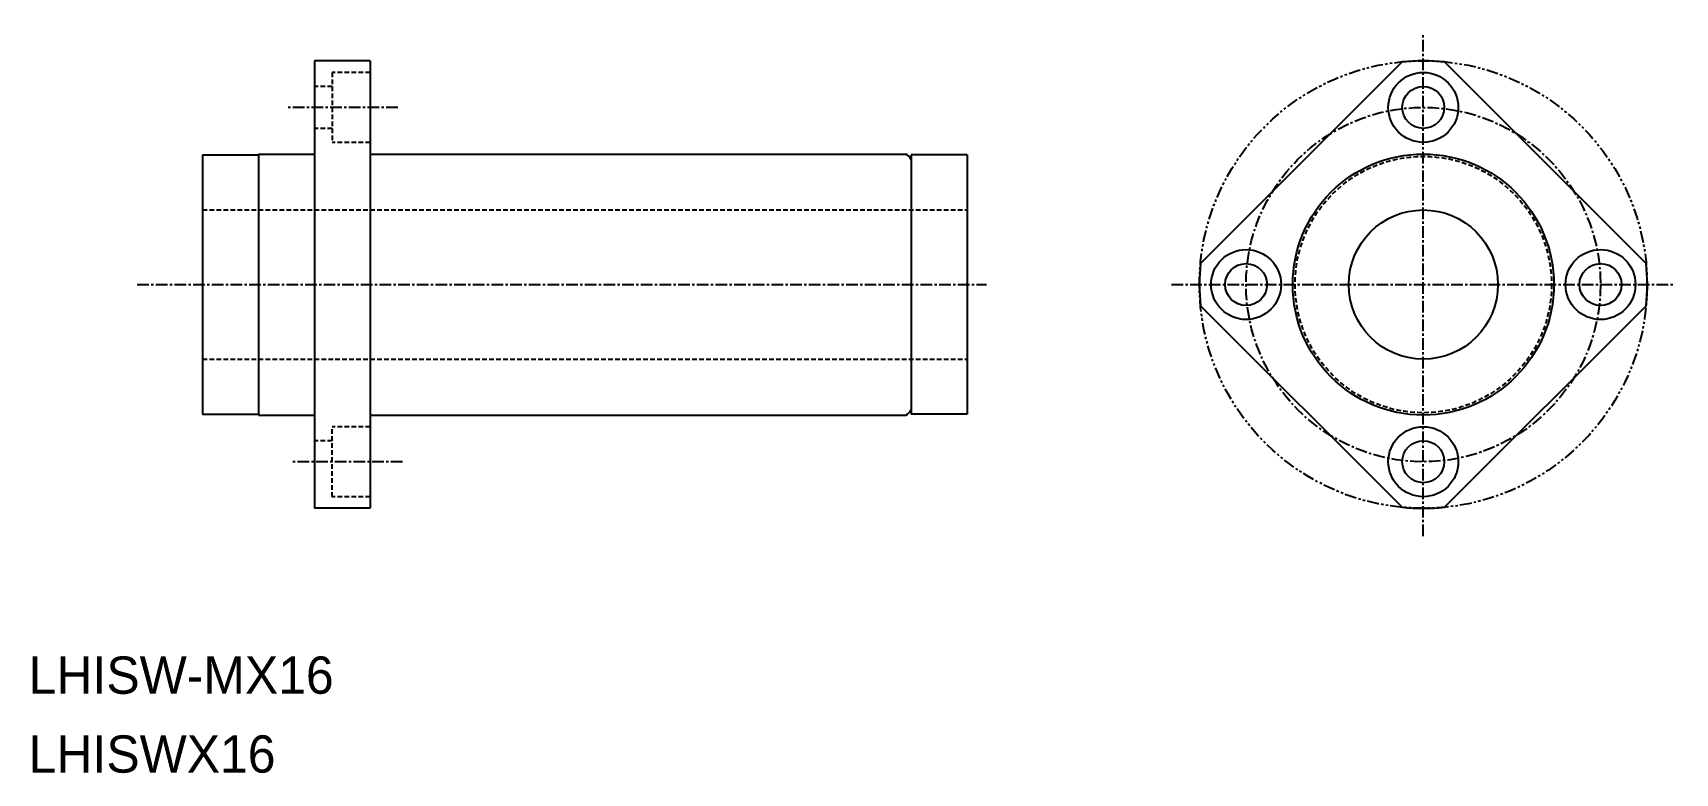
# Model space of a CAD drawing. Extents: x 211 to 387, y 119 to 198.
import ezdxf

# ---------------------------------------------------------------- set-up
doc = ezdxf.new("R2010")
doc.units = 0
for name, pattern in [('CENTER', [2, 1.25, -0.25, 0.25, -0.25]), ('DASHED', [0.75, 0.5, -0.25]), ('PHANTOM', [2.5, 1.25, -0.25, 0.25, -0.25, 0.25, -0.25])]:
    doc.linetypes.add(name, pattern=pattern)
doc.layers.get('0').update_dxf_attribs({"linetype": 'CONTINUOUS'})
doc.layers.add('CENTER', color=1, linetype='CENTER')

msp = doc.modelspace()

# ---------------------------------------------------------------- linework, layer by layer
at = {"color": 7, "linetype": 'CONTINUOUS'}
for p, q in [((241, 195.13), (241, 147.13)), ((247, 195.13), (241, 195.13)), ((247, 195.13), (247, 147.13)), ((357.62, 195.02), (336, 173.4)), ((383.78, 173.4), (362.16, 195.02)), ((229, 185.03), (235, 185.03)), ((229, 185.03), (229, 157.23)), ((235, 185.13), (235, 157.13)), ((235, 185.13), (241, 185.13)), ((247, 185.13), (304.41, 185.13)), ((305, 185.03), (305, 157.23)), ((311, 185.03), (305, 185.03)), ((311, 185.03), (311, 157.23)), ((357.62, 147.24), (336, 168.86)), ((383.78, 168.86), (362.16, 147.24)), ((229, 157.23), (235, 157.23)), ((235, 157.13), (241, 157.13)), ((247, 157.13), (304.41, 157.13)), ((311, 157.23), (305, 157.23)), ((247, 147.13), (241, 147.13))]:
    msp.add_line(p, q, dxfattribs=at)
at = {"color": 3, "linetype": 'DASHED'}
for p, q in [((242.9, 193.88), (242.9, 186.38)), ((247, 193.88), (242.9, 193.88)), ((242.9, 192.38), (241, 192.38)), ((242.9, 187.88), (241, 187.88)), ((247, 186.38), (242.9, 186.38)), ((229, 179.13), (311, 179.13)), ((229, 163.13), (311, 163.13)), ((242.9, 148.38), (242.9, 155.88)), ((247, 155.88), (242.9, 155.88)), ((242.9, 154.38), (241, 154.38)), ((247, 148.38), (242.9, 148.38))]:
    msp.add_line(p, q, dxfattribs=at)
at = {"color": 3, "linetype": 'PHANTOM'}
msp.add_circle((359.89, 171.13), 24, dxfattribs=at)
at = {"color": 7, "linetype": 'CONTINUOUS'}
for centre, radius in [((359.89, 190.13), 3.75), ((359.89, 190.13), 2.25), ((359.89, 171.13), 14), ((359.89, 171.13), 8), ((340.89, 171.13), 3.75), ((378.89, 171.13), 3.75), ((340.89, 171.13), 2.25), ((378.89, 171.13), 2.25), ((359.89, 152.13), 3.75), ((359.89, 152.13), 2.25)]:
    msp.add_circle(centre, radius, dxfattribs=at)
at = {"color": 3, "linetype": 'DASHED'}
msp.add_circle((359.89, 171.13), 13.75, dxfattribs=at)
at = {"color": 7, "linetype": 'CONTINUOUS'}
for centre, radius, start, end in [((359.89, 171.13), 24, 84.5712, 95.4288), ((303.85, 183.95), 1.3, 27.7958, 64.6683), ((359.89, 171.13), 24, 174.5712, 185.4288), ((359.89, 171.13), 24, 354.5712, 5.4288), ((303.85, 158.3), 1.3, 295.3317, 332.2042), ((359.89, 171.13), 24, 264.5712, 275.4288)]:
    msp.add_arc(centre, radius, start, end, dxfattribs=at)
at = {"layer": 'CENTER', "color": 1, "linetype": 'CENTER'}
for p, q in [((359.89, 144.13), (359.89, 198.13)), ((249.94, 190.13), (237.94, 190.13)), ((222, 171.13), (313.05, 171.13)), ((332.89, 171.13), (386.89, 171.13)), ((250.44, 152.13), (238.44, 152.13))]:
    msp.add_line(p, q, dxfattribs=at)
msp.add_circle((359.89, 171.13), 19, dxfattribs=at)

# ---------------------------------------------------------------- texts
at = {"color": 7, "linetype": 'CONTINUOUS'}
for s, p in [('LHISW-MX16', (210.38, 127.24)), ('LHISWX16', (210.38, 118.78))]:
    msp.add_text(s, height=4, dxfattribs=at).set_placement(p)

doc.saveas('drawing.dxf')
